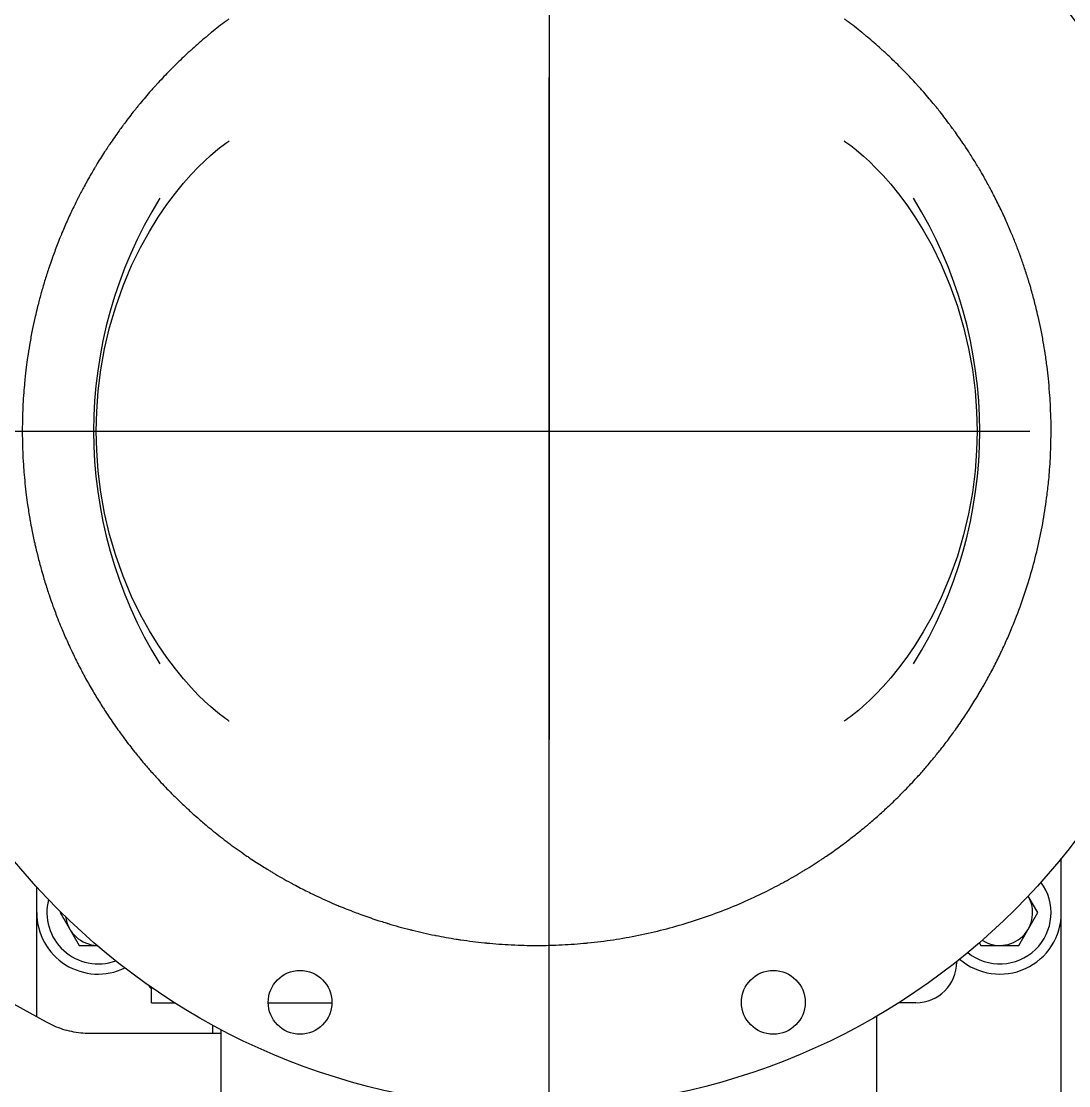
# Model space of a CAD drawing. Header units: millimetres. Extents: x 156850 to 204135, y 56350 to 74150.
# Drawn here: x 174671.2 to 174926.8, y 60633.3 to 60893 of the extents above; entities that cross this region are included whole.
import ezdxf

# ---------------------------------------------------------------- set-up
doc = ezdxf.new("R2010")
doc.units = ezdxf.units.MM
doc.header["$LTSCALE"] = 150
doc.linetypes.add('X-2F-PLAN$0$CENTER', pattern=[2, 1.25, -0.25, 0.25, -0.25])
doc.layers.add('-----33 Equipment', color=5, linetype='Continuous')

# ---------------------------------------------------------------- blocks, each defined once
blk = doc.blocks.new('X-2F-PLAN$0$A$C73FA2420')
at = {"color": 0, "linetype": 'X-2F-PLAN$0$CENTER', "ltscale": 2}
blk.add_line((1038.73, 1095.97), (1038.73, 580.58), dxfattribs=at)
at = {"color": 0, "linetype": 'Continuous'}
for p, q in [((894.5, 960.91), (926.24, 1018.28)), ((895.81, 963.28), (927.49, 963.28)), ((921.23, 957.52), (913.23, 952.9)), ((921.4, 957.42), (921.23, 957.52)), ((913.23, 952.9), (913.23, 948.51)), ((891.73, 918.28), (891.73, 950.33)), ((899.23, 935.28), (903.02, 935.28)), ((899.23, 935.28), (899.23, 929.54)), ((891.73, 920.28), (893.79, 920.28)), ((689.84, 918.28), (892.73, 918.28)), ((899.23, 906.79), (899.23, 891.26)), ((777.07, 758.28), (896.04, 758.28)), ((899.23, 748.78), (899.23, 753.04)), ((913.91, 733.29), (913.23, 732.9)), ((913.23, 732.9), (913.23, 723.66)), ((913.23, 723.66), (921.23, 719.04)), ((921.23, 719.04), (925.23, 721.35)), ((803.68, 713.28), (934.51, 713.28))]:
    blk.add_line(p, q, dxfattribs=at)
at = {"color": 0, "linetype": 'X-2F-PLAN$0$CENTER', "ltscale": 6}
blk.add_line((0, 838.28), (3617.46, 838.28), dxfattribs=at)
at = {"color": 0, "linetype": 'Continuous'}
for points in [[(967.95, 916.32), (967.93, 916.29), (967.99, 916.38), (968.18, 916.68), (968.51, 917.16), (968.99, 917.81), (969.63, 918.64), (970.45, 919.65), (971.5, 920.86), (972.78, 922.27), (974.33, 923.85), (976.16, 925.59), (978.28, 927.47), (980.71, 929.45), (983.46, 931.52), (986.56, 933.64), (990.03, 935.78), (993.93, 937.94), (998.38, 940.11), (1003.32, 942.19), (1008.4, 944), (1013.51, 945.49), (1018.67, 946.7), (1023.84, 947.63), (1028.96, 948.26), (1034, 948.63), (1038.73, 948.75)], [(1038.73, 948.75), (1043.48, 948.63), (1048.52, 948.26), (1053.64, 947.62), (1058.81, 946.7), (1063.97, 945.49), (1069.08, 943.99), (1074.16, 942.19), (1079.1, 940.11), (1083.55, 937.94), (1087.45, 935.78), (1090.91, 933.63), (1094.01, 931.51), (1096.77, 929.45), (1099.19, 927.46), (1101.31, 925.59), (1103.14, 923.85), (1104.69, 922.27), (1105.97, 920.86), (1107.02, 919.65), (1107.84, 918.64), (1108.48, 917.81), (1108.95, 917.15), (1109.29, 916.68), (1109.48, 916.38), (1109.52, 916.32)], [(1038.73, 733.83), (1033.99, 733.94), (1028.92, 734.31), (1023.77, 734.96), (1018.57, 735.89), (1013.39, 737.11), (1008.25, 738.62), (1003.15, 740.45), (998.14, 742.57), (993.58, 744.82), (989.72, 746.97), (986.44, 749.02), (983.53, 751), (980.9, 752.97), (978.51, 754.91), (976.4, 756.76), (974.56, 758.5), (972.98, 760.1), (971.66, 761.52), (970.59, 762.76), (969.73, 763.81), (969.06, 764.67), (968.56, 765.35), (968.22, 765.85), (968.01, 766.16), (967.95, 766.25)], [(1109.53, 766.27), (1109.54, 766.28), (1109.46, 766.17), (1109.25, 765.85), (1108.9, 765.35), (1108.41, 764.67), (1107.74, 763.81), (1106.88, 762.76), (1105.8, 761.53), (1104.49, 760.1), (1102.91, 758.51), (1101.07, 756.77), (1098.96, 754.91), (1096.58, 752.98), (1093.94, 751.01), (1091.03, 749.02), (1087.75, 746.98), (1083.9, 744.82), (1079.34, 742.58), (1074.34, 740.45), (1069.23, 738.63), (1064.09, 737.11), (1058.91, 735.89), (1053.72, 734.96), (1048.56, 734.32), (1043.49, 733.94), (1038.73, 733.83)]]:
    blk.add_lwpolyline(points, dxfattribs=at)
for centre, radius in [((1038.73, 841.29), 165.1), ((899.34, 899.02), 7.78), ((899.34, 783.55), 7.78)]:
    blk.add_circle(centre, radius, dxfattribs=at)
for centre, radius, start, end in [((921.23, 948.28), 15, 90, 205.818), ((921.23, 948.28), 12.5, 75.2749, 200.0967), ((921.23, 948.28), 8, 97.1245, 178.1084), ((1038.73, 841.29), 108.1, 58.3015, 121.7), ((909.23, 927.78), 10, 124.9311, 131.2134), ((909.23, 748.78), 10, 180, 270), ((1038.73, 841.29), 108.1, 238.3, 301.6999), ((921.23, 728.28), 15, 139.088, 270), ((921.23, 728.28), 12.5, 141.2645, 306.5944), ((921.23, 728.28), 8, 147.3075, 300)]:
    blk.add_arc(centre, radius, start, end, dxfattribs=at)
for points, start_tangent, end_tangent in [([(1026.71, 966.21), (1025.98, 966.14)], (-0.995399, -0.095816), (-0.994824, -0.101611)), ([(1029.69, 966.47), (1029.35, 966.44), (1026.71, 966.21)], (-0.997401, -0.072051), (-0.995399, -0.095816)), ([(1033.02, 966.66), (1029.69, 966.47)], (-0.998963, -0.045537), (-0.997401, -0.072051)), ([(1038.27, 966.79), (1035.6, 966.75), (1033.02, 966.66)], (-0.999993, -0.003658), (-0.998963, -0.045537)), ([(1039.03, 966.79), (1038.27, 966.79)], (-0.999997, 0.002325), (-0.999993, -0.003658)), ([(1044.43, 966.66), (1041.86, 966.75), (1039.03, 966.79)], (-0.998969, 0.045395), (-0.999997, 0.002325)), ([(1045.19, 966.63), (1044.43, 966.66)], (-0.998676, 0.051445), (-0.998969, 0.045395)), ([(1050.57, 966.23), (1048.11, 966.44), (1045.19, 966.63)], (-0.99554, 0.094341), (-0.998676, 0.051445)), ([(1051.34, 966.16), (1050.57, 966.23)], (-0.994943, 0.10044), (-0.99554, 0.094341)), ([(1056.69, 965.5), (1054.34, 965.82), (1051.34, 966.16)], (-0.989714, 0.143063), (-0.994943, 0.10044)), ([(1011.36, 963.77), (1010.81, 963.65), (1008.62, 963.12)], (-0.975922, -0.218121), (-0.97078, -0.239971)), ([(1014.64, 964.46), (1011.36, 963.77)], (-0.981406, -0.191942), (-0.975922, -0.218121)), ([(1017.42, 964.97), (1016.94, 964.89), (1014.64, 964.46)], (-0.985479, -0.169799), (-0.981406, -0.191942)), ([(1020.73, 965.49), (1017.42, 964.97)], (-0.989658, -0.143448), (-0.985479, -0.169799)), ([(1025.98, 966.14), (1023.13, 965.82), (1020.73, 965.49)], (-0.994824, -0.101611), (-0.989658, -0.143448)), ([(1057.46, 965.39), (1056.69, 965.5)], (-0.988808, 0.149192), (-0.989714, 0.143063)), ([(1060.47, 964.89), (1057.46, 965.39)], (-0.984882, 0.173227), (-0.988808, 0.149192)), ([(1063.72, 964.28), (1060.47, 964.89)], (-0.979981, 0.199089), (-0.984882, 0.173227)), ([(1068.78, 963.14), (1066.66, 963.65), (1063.72, 964.28)], (-0.97093, 0.239365), (-0.979981, 0.199089)), ([(1002.66, 961.5), (999.44, 960.48)], (-0.957805, -0.28742), (-0.949728, -0.313076)), ([(1005.36, 962.27), (1004.74, 962.1), (1002.66, 961.5)], (-0.963996, -0.265918), (-0.957805, -0.28742)), ([(1008.62, 963.12), (1005.36, 962.27)], (-0.97078, -0.239971), (-0.963996, -0.265918)), ([(1069.54, 962.95), (1068.78, 963.14)], (-0.969398, 0.245496), (-0.97093, 0.239365)), ([(1072.52, 962.16), (1069.54, 962.95)], (-0.963081, 0.269212), (-0.969398, 0.245496)), ([(1075.68, 961.23), (1072.73, 962.1), (1072.52, 962.16)], (-0.955685, 0.294393), (-0.963081, 0.269212)), ([(1080.57, 959.61), (1078.71, 960.26), (1075.68, 961.23)], (-0.942796, 0.333371), (-0.955685, 0.294393)), ([(891.73, 950.33), (891.85, 952.54), (892.19, 954.73), (892.75, 956.87), (893.53, 958.93), (894.5, 960.91)], (0, 1), (0.484022, 0.875056)), ([(996.05, 959.31), (992.88, 958.12), (990.92, 957.33)], (-0.940379, -0.340128), (-0.924588, -0.380968)), ([(996.68, 959.54), (996.05, 959.31)], (-0.942188, -0.335084), (-0.940379, -0.340128)), ([(999.44, 960.48), (998.76, 960.26), (996.68, 959.54)], (-0.949728, -0.313076), (-0.942188, -0.335084)), ([(1081.33, 959.34), (1080.57, 959.61)], (-0.940632, 0.339428), (-0.942796, 0.333371)), ([(1086.33, 957.42), (1084.59, 958.12), (1081.33, 959.34)], (-0.925303, 0.37923), (-0.940632, 0.339428)), ([(990.31, 957.07), (987.12, 955.69), (985.38, 954.88)], (-0.922574, -0.385819), (-0.905126, -0.425143)), ([(990.92, 957.33), (990.31, 957.07)], (-0.924588, -0.380968), (-0.922574, -0.385819)), ([(1087.08, 957.11), (1086.33, 957.42)], (-0.922825, 0.385219), (-0.925303, 0.37923)), ([(1091.97, 954.94), (1090.35, 955.69), (1087.08, 957.11)], (-0.90558, 0.424176), (-0.922825, 0.385219)), ([(982.31, 953.39), (981.48, 952.97), (979.76, 952.07)], (-0.893241, -0.449578), (-0.882737, -0.469868)), ([(985.38, 954.88), (982.31, 953.39)], (-0.905126, -0.425143), (-0.893241, -0.449578)), ([(1092.71, 954.59), (1091.97, 954.94)], (-0.902791, 0.43008), (-0.90558, 0.424176)), ([(1095.52, 953.21), (1092.71, 954.59)], (-0.891799, 0.452431), (-0.902791, 0.43008)), ([(1098.42, 951.69), (1095.99, 952.97), (1095.52, 953.21)], (-0.879681, 0.475564), (-0.891799, 0.452431)), ([(979.21, 951.78), (975.98, 949.98), (974.48, 949.09)], (-0.880363, -0.474301), (-0.858985, -0.512)), ([(979.76, 952.07), (979.21, 951.78)], (-0.882737, -0.469868), (-0.880363, -0.474301)), ([(1102.85, 949.18), (1101.49, 949.98), (1098.42, 951.69)], (-0.859638, 0.510903), (-0.879681, 0.475564)), ([(974.48, 949.09), (971.55, 947.29)], (-0.858985, -0.512), (-0.844635, -0.535343)), ([(1103.57, 948.75), (1102.85, 949.18)], (-0.856239, 0.51658), (-0.859638, 0.510903)), ([(1108.07, 945.9), (1106.83, 946.71), (1103.57, 948.75)], (-0.83353, 0.552474), (-0.856239, 0.51658)), ([(968.68, 945.42), (965.47, 943.19), (964.13, 942.21)], (-0.829699, -0.55821), (-0.804126, -0.594459)), ([(969.18, 945.75), (968.68, 945.42)], (-0.832361, -0.554233), (-0.829699, -0.55821)), ([(971.55, 947.29), (970.64, 946.71), (969.18, 945.75)], (-0.844635, -0.535343), (-0.832361, -0.554233)), ([(1108.77, 945.44), (1108.07, 945.9)], (-0.829834, 0.55801), (-0.83353, 0.552474)), ([(1113.12, 942.37), (1112, 943.19), (1108.77, 945.44)], (-0.805412, 0.592716), (-0.829834, 0.55801)), ([(963.66, 941.86), (960.48, 939.41), (959.32, 938.47)], (-0.801349, -0.598197), (-0.774356, -0.63275)), ([(964.13, 942.21), (963.66, 941.86)], (-0.804126, -0.594459), (-0.801349, -0.598197)), ([(1113.8, 941.87), (1113.12, 942.37)], (-0.801428, 0.598092), (-0.805412, 0.592716)), ([(1117.99, 938.6), (1116.98, 939.41), (1113.8, 941.87)], (-0.775352, 0.63153), (-0.801428, 0.598092)), ([(959.32, 938.47), (956.65, 936.22)], (-0.774356, -0.63275), (-0.756439, -0.654064)), ([(1118.65, 938.06), (1117.99, 938.6)], (-0.771087, 0.63673), (-0.775352, 0.63153)), ([(1122.67, 934.59), (1121.78, 935.39), (1118.65, 938.06)], (-0.743421, 0.668823), (-0.771087, 0.63673)), ([(956.65, 936.22), (955.69, 935.39), (954.58, 934.4)], (-0.756439, -0.654064), (-0.7419, -0.670511)), ([(954.17, 934.03), (951.1, 931.13), (950.16, 930.2)], (-0.738954, -0.673756), (-0.708454, -0.705757)), ([(954.58, 934.4), (954.17, 934.03)], (-0.7419, -0.670511), (-0.738954, -0.673756)), ([(1123.3, 934.02), (1122.67, 934.59)], (-0.738886, 0.67383), (-0.743421, 0.668823)), ([(1127.15, 930.36), (1126.37, 931.13), (1123.3, 934.02)], (-0.709698, 0.704506), (-0.738886, 0.67383)), ([(950.16, 930.2), (947.68, 927.67)], (-0.708454, -0.705757), (-0.688245, -0.725478)), ([(1127.75, 929.76), (1127.15, 930.36)], (-0.704903, 0.709304), (-0.709698, 0.704506)), ([(947.68, 927.67), (946.73, 926.65), (945.89, 925.74)], (-0.688245, -0.725478), (-0.672891, -0.739742)), ([(1131.42, 925.91), (1130.74, 926.65), (1127.75, 929.76)], (-0.674262, 0.738492), (-0.704903, 0.709304)), ([(945.89, 925.74), (943.53, 923.06)], (-0.672891, -0.739742), (-0.651557, -0.7586)), ([(1131.99, 925.28), (1131.42, 925.91)], (-0.669219, 0.743065), (-0.674262, 0.738492)), ([(1135.46, 921.26), (1134.88, 921.96), (1131.99, 925.28)], (-0.6372, 0.770698), (-0.669219, 0.743065)), ([(943.53, 923.06), (942.59, 921.96), (941.81, 921.02)], (-0.651557, -0.7586), (-0.635333, -0.772239)), ([(941.5, 920.64), (938.69, 917.07), (938.01, 916.17)], (-0.632292, -0.77473), (-0.596622, -0.802523)), ([(941.81, 921.02), (941.5, 920.64)], (-0.635333, -0.772239), (-0.632292, -0.77473)), ([(1136, 920.6), (1135.46, 921.26)], (-0.631922, 0.775032), (-0.6372, 0.770698)), ([(1139.27, 916.41), (1138.78, 917.07), (1136, 920.6)], (-0.5986, 0.801048), (-0.631922, 0.775032)), ([(937.73, 915.79), (935.04, 911.99), (934.48, 911.17)], (-0.593593, -0.804765), (-0.556795, -0.83065)), ([(938.01, 916.17), (937.73, 915.79)], (-0.596622, -0.802523), (-0.593593, -0.804765)), ([(934.48, 911.17), (932.47, 908.07)], (-0.556795, -0.83065), (-0.532109, -0.846676)), ([(932.47, 908.07), (931.64, 906.73), (931.15, 905.92)], (-0.532109, -0.846676), (-0.514971, -0.857207)), ([(930.93, 905.55), (928.51, 901.31), (928.12, 900.59)], (-0.512034, -0.858965), (-0.472506, -0.881328)), ([(931.15, 905.92), (930.93, 905.55)], (-0.514971, -0.857207), (-0.512034, -0.858965)), ([(928.12, 900.59), (926.37, 897.2)], (-0.472506, -0.881328), (-0.44549, -0.895287)), ([(926.37, 897.2), (925.66, 895.74), (925.33, 895.05)], (-0.44549, -0.895287), (-0.428347, -0.903615)), ([(925.16, 894.7), (923.08, 890.04), (922.83, 889.44)], (-0.425588, -0.904917), (-0.383645, -0.923481)), ([(925.33, 895.05), (925.16, 894.7)], (-0.428347, -0.903615), (-0.425588, -0.904917)), ([(922.83, 889.44), (921.36, 885.71)], (-0.383645, -0.923481), (-0.353989, -0.935249)), ([(921.36, 885.71), (920.8, 884.21), (920.61, 883.68)], (-0.353989, -0.935249), (-0.337768, -0.941229)), ([(920.61, 883.68), (919.27, 879.76)], (-0.337768, -0.941229), (-0.306528, -0.951862)), ([(919.27, 879.76), (918.81, 878.28), (918.66, 877.8)], (-0.306528, -0.951862), (-0.290922, -0.956747)), ([(918.57, 877.51), (917.11, 872.26), (917.01, 871.85)], (-0.288591, -0.957452), (-0.243558, -0.969886)), ([(918.66, 877.8), (918.57, 877.51)], (-0.290922, -0.956747), (-0.288591, -0.957452)), ([(916.94, 871.59), (915.72, 866.16), (915.66, 865.85)], (-0.24141, -0.970423), (-0.195687, -0.980666)), ([(917.01, 871.85), (916.94, 871.59)], (-0.243558, -0.969886), (-0.24141, -0.970423)), ([(915.66, 865.85), (914.77, 860.9)], (-0.195687, -0.980666), (-0.156285, -0.987712)), ([(914.6, 859.76), (913.88, 854.02)], (-0.147225, -0.989103), (-0.101468, -0.994839)), ([(914.77, 860.9), (914.63, 859.99), (914.6, 859.76)], (-0.156285, -0.987712), (-0.147225, -0.989103)), ([(913.82, 853.45), (913.38, 847.51)], (-0.09691, -0.995293), (-0.049572, -0.998771)), ([(913.84, 853.64), (913.82, 853.45)], (-0.098396, -0.995147), (-0.09691, -0.995293)), ([(913.88, 854.02), (913.85, 853.78), (913.84, 853.64)], (-0.101468, -0.994839), (-0.098396, -0.995147)), ([(913.37, 847.33), (913.23, 841.38)], (-0.048141, -0.998841), (-0.000722, -1)), ([(913.38, 847.51), (913.37, 847.33)], (-0.049572, -0.998771), (-0.048141, -0.998841)), ([(913.23, 841.38), (913.23, 841.29)], (-0.000722, -1), (0, -1)), ([(913.23, 841.29), (913.38, 835.07)], (0, -1), (0.049566, -0.998771)), ([(913.38, 835.07), (913.82, 829.13)], (0.049566, -0.998771), (0.096899, -0.995294)), ([(913.82, 829.13), (913.85, 828.79), (914.63, 822.58), (915.72, 816.42), (917.11, 810.32), (918.81, 804.29), (920.8, 798.36), (923.08, 792.54), (925.66, 786.83), (928.13, 781.98)], (0.096899, -0.995294), (0.472533, -0.881313)), ([(928.13, 781.98), (928.51, 781.26), (930.93, 777.03)], (0.472533, -0.881313), (0.512003, -0.858983)), ([(930.93, 777.03), (931.15, 776.65)], (0.512003, -0.858983), (0.51499, -0.857196)), ([(931.15, 776.65), (931.64, 775.84), (934.2, 771.83)], (0.51499, -0.857196), (0.553444, -0.832886)), ([(934.2, 771.83), (934.46, 771.45)], (0.553444, -0.832886), (0.556489, -0.830855)), ([(934.46, 771.45), (935.04, 770.59), (935.92, 769.31)], (0.556489, -0.830855), (0.573513, -0.819196)), ([(935.92, 769.31), (938.05, 766.36)], (0.573513, -0.819196), (0.597003, -0.802239)), ([(938.05, 766.36), (938.69, 765.51), (939.61, 764.31)], (0.597003, -0.802239), (0.61335, -0.789811)), ([(1136.01, 761.98), (1138.78, 765.51), (1139.27, 766.16)], (0.631878, 0.775068), (0.598575, 0.801067)), ([(939.61, 764.31), (941.86, 761.5)], (0.61335, -0.789811), (0.635734, -0.771909)), ([(941.86, 761.5), (942.59, 760.61), (943.54, 759.5)], (0.635734, -0.771909), (0.651652, -0.758518)), ([(1132, 757.3), (1134.88, 760.61), (1135.46, 761.32)], (0.669177, 0.743103), (0.637178, 0.770716)), ([(1135.46, 761.32), (1136.01, 761.98)], (0.637178, 0.770716), (0.631878, 0.775068)), ([(943.54, 759.5), (945.9, 756.83)], (0.651652, -0.758518), (0.672926, -0.73971)), ([(945.9, 756.83), (946.73, 755.92), (949.73, 752.8)], (0.672926, -0.73971), (0.705033, -0.709174)), ([(1127.76, 752.82), (1130.74, 755.92), (1131.42, 756.67)], (0.704862, 0.709344), (0.674244, 0.738509)), ([(1131.42, 756.67), (1132, 757.3)], (0.674244, 0.738509), (0.669177, 0.743103)), ([(949.73, 752.8), (950.11, 752.42)], (0.705033, -0.709174), (0.708081, -0.706131)), ([(950.11, 752.42), (951.1, 751.44), (954.17, 748.55)], (0.708081, -0.706131), (0.738928, -0.673784)), ([(1123.31, 748.56), (1126.37, 751.44), (1127.15, 752.22)], (0.738848, 0.673873), (0.709682, 0.704522)), ([(1127.15, 752.22), (1127.76, 752.82)], (0.709682, 0.704522), (0.704862, 0.709344)), ([(954.17, 748.55), (954.58, 748.17)], (0.738928, -0.673784), (0.741921, -0.670487)), ([(954.58, 748.17), (955.69, 747.19), (956.66, 746.34)], (0.741921, -0.670487), (0.756518, -0.653973)), ([(1118.65, 744.52), (1121.78, 747.19), (1122.68, 747.99)], (0.77105, 0.636774), (0.743408, 0.668838)), ([(1122.68, 747.99), (1123.31, 748.56)], (0.743408, 0.668838), (0.738848, 0.673873)), ([(956.66, 746.34), (959.33, 744.1)], (0.756518, -0.653973), (0.774392, -0.632706)), ([(959.33, 744.1), (960.48, 743.16), (961.44, 742.41)], (0.774392, -0.632706), (0.787863, -0.615851)), ([(1113.8, 740.71), (1116.98, 743.16), (1118, 743.98)], (0.801393, 0.598138), (0.775341, 0.631543)), ([(1118, 743.98), (1118.65, 744.52)], (0.775341, 0.631543), (0.77105, 0.636774)), ([(961.44, 742.41), (964.2, 740.31)], (0.787863, -0.615851), (0.804571, -0.593856)), ([(964.2, 740.31), (965.47, 739.39), (968.67, 737.16)], (0.804571, -0.593856), (0.829679, -0.558241)), ([(1108.99, 737.29), (1112, 739.39), (1113.12, 740.21)], (0.828632, 0.559793), (0.805404, 0.592727)), ([(1113.12, 740.21), (1113.8, 740.71)], (0.805404, 0.592727), (0.801393, 0.598138)), ([(968.67, 737.16), (969.18, 736.82)], (0.829679, -0.558241), (0.832382, -0.554203)), ([(969.18, 736.82), (970.64, 735.86), (973.86, 733.85)], (0.832382, -0.554203), (0.85604, -0.516909)), ([(1103.79, 733.96), (1106.26, 735.5)], (0.85516, 0.518364), (0.842925, 0.538031)), ([(1106.26, 735.5), (1106.83, 735.86), (1108.99, 737.29)], (0.842925, 0.538031), (0.828632, 0.559793)), ([(973.86, 733.85), (974.4, 733.53)], (0.85604, -0.516909), (0.858606, -0.512637)), ([(974.4, 733.53), (975.98, 732.6), (976.87, 732.09)], (0.858606, -0.512637), (0.870057, -0.49295)), ([(1100.97, 732.3), (1101.49, 732.6), (1103.79, 733.96)], (0.868378, 0.495902), (0.85516, 0.518364)), ([(976.87, 732.09), (979.86, 730.45)], (0.870057, -0.49295), (0.883157, -0.469078)), ([(979.86, 730.45), (981.48, 729.6), (984.69, 728.01)], (0.883157, -0.469078), (0.902538, -0.43061)), ([(1092.72, 727.99), (1095.99, 729.6), (1097.48, 730.38)], (0.902766, 0.430132), (0.883671, 0.468108)), ([(1097.48, 730.38), (1098.22, 730.77)], (0.883671, 0.468108), (0.88055, 0.473953)), ([(1098.22, 730.77), (1100.97, 732.3)], (0.88055, 0.473953), (0.868378, 0.495902)), ([(984.69, 728.01), (985.28, 727.73)], (0.902538, -0.43061), (0.904773, -0.425895)), ([(985.28, 727.73), (987.12, 726.89), (990.31, 725.5)], (0.904773, -0.425895), (0.922562, -0.385849)), ([(1087.3, 725.56), (1090.35, 726.89), (1091.97, 727.63)], (0.922094, 0.386966), (0.905578, 0.424179)), ([(1091.97, 727.63), (1092.72, 727.99)], (0.905578, 0.424179), (0.902766, 0.430132)), ([(990.31, 725.5), (992.88, 724.46), (998.76, 722.32), (1004.74, 720.47), (1010.81, 718.93), (1016.94, 717.69), (1023.13, 716.76), (1026.87, 716.34)], (0.922562, -0.385849), (0.995524, -0.094512)), ([(1084.26, 724.33), (1084.59, 724.46), (1087.3, 725.56)], (0.931897, 0.362722), (0.922094, 0.386966)), ([(1075.49, 721.29), (1078.45, 722.23)], (0.956153, 0.292869), (0.948618, 0.316422)), ([(1078.45, 722.23), (1078.71, 722.32), (1081.55, 723.31)], (0.948618, 0.316422), (0.940009, 0.341149)), ([(1081.55, 723.31), (1084.26, 724.33)], (0.940009, 0.341149), (0.931897, 0.362722)), ([(1063.73, 718.3), (1066.66, 718.93), (1068.77, 719.43)], (0.979959, 0.1992), (0.970931, 0.239358)), ([(1068.77, 719.43), (1069.55, 719.63)], (0.970931, 0.239358), (0.969384, 0.24555)), ([(1069.55, 719.63), (1072.73, 720.47), (1074.72, 721.05)], (0.969384, 0.24555), (0.958018, 0.286708)), ([(1074.72, 721.05), (1075.49, 721.29)], (0.958018, 0.286708), (0.956153, 0.292869)), ([(1054.38, 716.76), (1057.66, 717.22)], (0.992197, 0.124683), (0.98857, 0.150765)), ([(1057.66, 717.22), (1060.49, 717.68)], (0.98857, 0.150765), (0.984857, 0.173368)), ([(1060.49, 717.68), (1063.73, 718.3)], (0.984857, 0.173368), (0.979959, 0.1992)), ([(1026.87, 716.34), (1029.35, 716.13), (1032.12, 715.96)], (0.995524, -0.094512), (0.998609, -0.05272)), ([(1032.12, 715.96), (1032.87, 715.92)], (0.998609, -0.05272), (0.998907, -0.046751)), ([(1032.87, 715.92), (1035.6, 715.82), (1035.88, 715.82)], (0.998907, -0.046751), (0.999742, -0.022727)), ([(1035.88, 715.82), (1039.2, 715.78)], (0.999742, -0.022727), (0.999993, 0.003745)), ([(1039.2, 715.78), (1041.86, 715.82), (1042.06, 715.83)], (0.999993, 0.003745), (0.999648, 0.026517)), ([(1042.06, 715.83), (1045.38, 715.96)], (0.999648, 0.026517), (0.998599, 0.052919)), ([(1045.38, 715.96), (1048.11, 716.13), (1048.23, 716.14)], (0.998599, 0.052919), (0.997131, 0.075693)), ([(1048.23, 716.14), (1051.53, 716.44)], (0.997131, 0.075693), (0.994788, 0.101966)), ([(1051.53, 716.44), (1054.38, 716.76)], (0.994788, 0.101966), (0.992197, 0.124683))]:
    blk.add_spline(points, degree=3, dxfattribs=dict(at, start_tangent=start_tangent, end_tangent=end_tangent))
blk = doc.blocks.new('X-2F-PLAN$0$zw$C47F')
at = {"layer": '-----33 Equipment', "ltscale": 0.02}
blk.add_line((5339.58, 1686.3), (3861.53, 1686.3), dxfattribs=at)
at = {"layer": '-----33 Equipment'}
blk.add_blockref('X-2F-PLAN$0$A$C73FA2420', (2898.05, 848.02), dxfattribs=at)

msp = doc.modelspace()

# ---------------------------------------------------------------- block references
at = {"layer": '-----33 Equipment', "rotation": 90.00000000000001}
msp.add_blockref('X-2F-PLAN$0$zw$C47F', (176486.3, 56856.22), dxfattribs=at)

doc.saveas('drawing.dxf')
